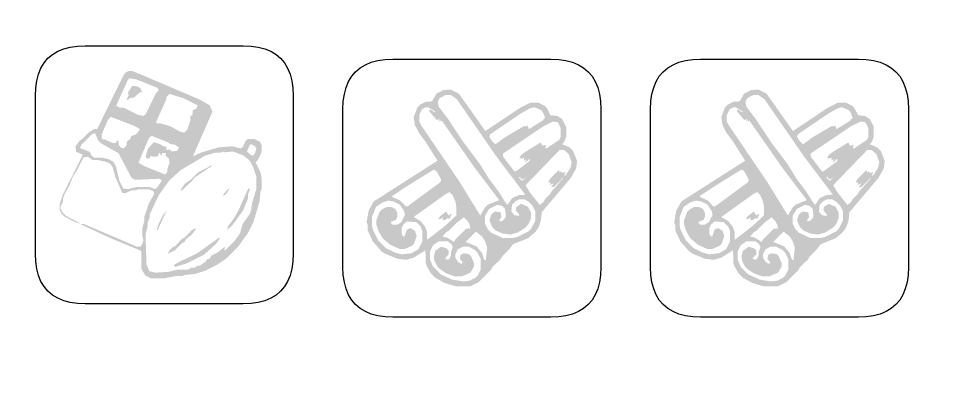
# Model space of a CAD drawing. Header units: millimetres. Extents: x 5 to 414, y 6 to 775.
# Drawn here: x 331.6 to 401.3, y 384.2 to 411.2 of the extents above; entities that cross this region are included whole.
import ezdxf

# ---------------------------------------------------------------- set-up
doc = ezdxf.new("R2010")
doc.units = ezdxf.units.MM
doc.layers.add('CUT', color=1, linetype='Continuous')
doc.layers.add('RASTER', color=7, linetype='Continuous')

msp = doc.modelspace()

# ---------------------------------------------------------------- hatches: boundary and pattern name
at = {"layer": 'RASTER'}
h = msp.add_hatch(color=7, dxfattribs=at)
h.paths.add_polyline_path([(339.791, 407.235), (340.081, 407.258), (340.863, 406.945), (345.085, 405.147), (345.89, 404.701), (346.101, 404.209), (344.639, 400.87), (345.241, 401.159), (346.57, 401.55), (347.587, 401.628), (348.212, 401.472), (348.392, 401.605), (348.58, 402.043), (348.76, 402.176), (349.229, 402.176), (349.643, 401.965), (349.776, 401.707), (349.776, 401.237), (349.698, 401.003), (349.487, 400.588), (349.331, 400.432), (349.698, 399.674), (349.776, 399.283), (349.776, 398.423), (349.698, 398.266), (349.62, 397.484), (349.151, 395.92), (348.783, 395.193), (348.001, 394.099), (347.141, 393.239), (346.437, 392.769), (345.554, 392.324), (344.772, 392.089), (343.99, 392.011), (343.834, 391.933), (343.365, 391.933), (342.583, 391.776), (341.488, 391.776), (341.074, 391.988), (340.784, 392.48), (340.784, 393.731), (340.73, 393.833), (338.517, 394.748), (336.273, 395.788), (336.406, 395.842), (336.64, 395.764), (340.472, 394.122), (340.761, 394.146), (340.863, 394.357), (340.941, 394.591), (340.863, 394.904), (340.863, 395.53), (341.019, 396.077), (341.019, 396.39), (341.332, 397.328), (341.723, 398.032), (341.723, 398.188), (341.668, 398.29), (341.332, 398.423), (340.55, 398.423), (340.393, 398.344), (340.081, 398.344), (339.533, 398.11), (339.353, 398.165), (338.83, 399.361), (338.65, 400.041), (338.462, 400.323), (338.204, 400.455), (337.5, 400.612), (337.109, 400.612), (336.797, 400.846), (336.46, 400.792), (335.96, 399.806), (335.679, 399.384), (335.389, 398.657), (335.076, 398.11), (334.92, 397.719), (334.92, 397.484), (334.764, 397.171), (334.764, 396.937), (334.897, 396.679), (335.131, 396.444), (336.226, 395.866), (335.937, 395.92), (335.053, 396.366), (334.818, 396.601), (334.686, 396.859), (334.686, 397.328), (334.92, 398.032), (336.406, 401.003), (335.913, 401.214), (335.858, 401.628), (336.195, 402.074), (336.351, 402.152), (336.851, 402.668), (337.289, 402.934), (337.477, 402.903), (339.432, 406.891), (339.588, 407.125)])
h.paths.add_polyline_path([(339.924, 406.711), (339.791, 406.609), (338.908, 404.678), (339.142, 404.521), (339.455, 404.521), (340.55, 403.974), (340.941, 403.896), (341.121, 404.029), (341.856, 405.561), (342.09, 405.827), (341.957, 406.007), (340.393, 406.632)], flags=0)
h.paths.add_polyline_path([(340.104, 406.14), (340.495, 406.109), (340.73, 405.952), (340.808, 405.718), (340.917, 405.639), (340.706, 405.694), (340.26, 405.28), (339.924, 405.225), (339.768, 405.069), (339.69, 405.147), (339.846, 405.46), (339.768, 405.616)], flags=0)
h.paths.add_polyline_path([(342.895, 405.538), (342.661, 405.303), (342.661, 405.147), (341.879, 403.427), (341.957, 403.349), (342.192, 403.349), (342.974, 403.114), (343.677, 402.723), (343.99, 402.645), (344.225, 402.879), (344.459, 403.583), (344.436, 403.919), (344.592, 403.919), (344.639, 404.342), (344.874, 404.42), (345.007, 404.678), (343.912, 405.225)], flags=0)
h.paths.add_polyline_path([(338.517, 403.818), (338.282, 403.583), (337.813, 402.488), (337.813, 402.254), (337.915, 402.121), (338.024, 402.152), (338.673, 401.863), (338.884, 401.886), (338.986, 402.097), (339.064, 402.019), (339.119, 401.683), (339.275, 401.527), (339.455, 401.472), (339.666, 401.652), (339.713, 401.996), (339.948, 402.152), (340.026, 402.387), (340.37, 402.512), (340.683, 402.856), (340.573, 402.981), (340.159, 403.192)], flags=0)
h.paths.add_polyline_path([(337.321, 402.621), (337.086, 402.512), (336.304, 401.73), (336.195, 401.495), (336.93, 401.214), (337.086, 400.901), (337.266, 400.768), (337.891, 400.768), (338.282, 400.69), (338.697, 400.479), (338.908, 400.065), (339.142, 399.048), (339.432, 398.477), (339.768, 398.423), (340.393, 398.579), (341.41, 398.579), (341.801, 398.423), (341.981, 398.555), (342.325, 399.072), (342.114, 399.204), (340.315, 399.126), (340.057, 399.259), (339.088, 401.104), (337.79, 401.839), (337.555, 402.074)], flags=0)
h.paths.add_polyline_path([(341.566, 402.41), (341.386, 402.277), (341.253, 402.019), (340.573, 400.401), (341.019, 400.143), (342.583, 399.517), (342.739, 399.752), (342.739, 399.986), (342.895, 400.377), (342.841, 400.714), (342.583, 400.925), (342.637, 401.136), (342.372, 401.136), (342.27, 400.925), (342.114, 401.159), (342.012, 400.87), (341.644, 400.846), (341.488, 400.925), (341.386, 400.714), (341.253, 400.69), (341.097, 400.846), (341.277, 401.448), (341.723, 401.941), (342.192, 401.785), (342.426, 401.628), (342.637, 401.605), (342.684, 401.339), (342.895, 401.394), (343.052, 401.237), (343.466, 401.292), (343.599, 401.55), (343.208, 401.785), (342.974, 401.785), (342.739, 401.941)], flags=0)
h.paths.add_polyline_path([(348.994, 401.785), (348.893, 401.73), (348.682, 401.237), (348.971, 400.979), (349.151, 400.925), (349.307, 401.159), (349.385, 401.472), (349.252, 401.652)], flags=0)
h.paths.add_polyline_path([(346.883, 401.237), (346.727, 401.159), (346.336, 401.159), (345.554, 400.925), (343.732, 399.853), (342.872, 399.072), (342.09, 397.977), (341.41, 396.546), (341.41, 396.311), (341.253, 395.92), (341.253, 395.608), (341.097, 395.06), (341.175, 392.793), (341.386, 392.3), (341.824, 392.191), (342.817, 392.246), (343.443, 392.402), (344.225, 392.402), (344.537, 392.558), (344.772, 392.558), (345.007, 392.715), (345.163, 392.715), (345.577, 393.004), (345.656, 393.16), (345.89, 393.239), (346, 393.442), (346.516, 393.708), (346.938, 394.067), (347.094, 394.099), (346.961, 393.888), (347.063, 393.864), (347.767, 394.568), (348.158, 395.115), (348.369, 395.842), (348.861, 396.523), (348.994, 396.859), (349.072, 397.406), (349.385, 398.423), (349.385, 399.361), (349.174, 400.01), (348.94, 400.479), (348.705, 400.714), (348.392, 400.948), (347.665, 401.237), (347.016, 401.183)], flags=0)
h.paths.add_polyline_path([(345.89, 400.197), (346.078, 400.166), (344.717, 399.259), (344.639, 399.103), (343.779, 398.29), (343.756, 398.423), (344.045, 398.837), (344.514, 399.15), (345.061, 399.697), (345.843, 400.088)], flags=0)
h.paths.add_polyline_path([(347.298, 398.477), (347.352, 398.423), (347.141, 398.086), (346.907, 397.899), (346.938, 398.055)], flags=0)
h.paths.add_polyline_path([(348.783, 398.477), (348.916, 398.423), (348.76, 398.032), (348.76, 397.719), (348.392, 396.835), (347.642, 395.788), (347.219, 395.397), (347.251, 395.631), (347.689, 396.21), (348.079, 396.913)], flags=0)
h.paths.add_polyline_path([(342.684, 396.835), (341.981, 395.318), (341.957, 395.451), (342.114, 395.92), (342.403, 396.491)], flags=0)
h.paths.add_polyline_path([(344.795, 395.506), (344.85, 395.451), (344.795, 395.35), (344.561, 395.037), (344.123, 394.693), (344.014, 394.49), (343.81, 394.38), (343.31, 393.864), (342.763, 393.598), (342.872, 393.833), (343.107, 394.067), (343.31, 394.177), (343.81, 394.693), (344.014, 394.802), (344.514, 395.318)], flags=0)
h.paths.add_polyline_path([(346.594, 394.802), (346.649, 394.748), (346.594, 394.646), (346.359, 394.333), (345.499, 393.551), (344.147, 392.871), (343.365, 392.636), (343.232, 392.66), (343.232, 392.769), (343.576, 392.973), (344.952, 393.629)], flags=0)
h = msp.add_hatch(color=7, dxfattribs=at)
h.paths.add_polyline_path([(363.388, 405.834), (363.937, 405.859), (364.536, 405.555), (366.504, 402.767), (369.08, 404.489), (369.843, 404.874), (370.499, 404.874), (370.933, 404.653), (371.097, 404.489), (371.376, 403.948), (371.893, 403.89), (372.246, 403.669), (372.549, 403.07), (372.549, 402.332), (372.41, 401.979), (372.246, 401.782), (372.82, 401.536), (373.066, 401.29), (373.369, 400.527), (373.287, 399.953), (372.902, 399.273), (370.72, 396.697), (370.663, 396.099), (370.499, 395.606), (370.277, 395.254), (369.703, 394.762), (368.588, 394.319), (368.227, 393.859), (367.767, 393.417), (367.653, 393.203), (367.029, 392.596), (366.915, 392.383), (366.012, 391.481), (365.414, 391.178), (364.265, 391.178), (363.445, 391.424), (362.764, 391.809), (362.436, 392.137), (362.133, 392.654), (362.051, 392.9), (362.026, 393.859), (361.149, 393.31), (360.575, 393.146), (359.918, 393.228), (358.992, 393.613), (358.746, 393.777), (358.089, 394.516), (357.704, 395.36), (357.704, 395.77), (357.622, 395.935), (357.786, 396.837), (358.171, 397.517), (362.928, 400.552), (361.993, 402.028), (361.534, 402.635), (361.231, 403.234), (361.149, 403.808), (361.419, 404.522), (361.616, 404.735), (362.051, 404.956), (362.518, 404.981), (362.846, 405.555)])
h.paths.add_polyline_path([(363.527, 405.448), (363.093, 405.227), (362.953, 404.956), (363.011, 404.604), (363.716, 403.669), (364.897, 401.897), (366.094, 400.306), (366.783, 399.191), (367.489, 398.256), (368.096, 397.304), (368.178, 397.271), (368.506, 397.763), (369.022, 397.985), (369.49, 398.01), (367.357, 400.831), (364.372, 405.145), (363.937, 405.448)], flags=0)
h.paths.add_polyline_path([(362.051, 404.546), (361.78, 404.407), (361.559, 403.972), (361.559, 403.48), (361.698, 403.209), (364.618, 398.912), (366.127, 396.451), (366.455, 397.025), (366.701, 397.271), (367.521, 397.599), (367.489, 397.681), (365.717, 400.011), (363.257, 403.537), (363.142, 403.505), (363.142, 403.62), (362.978, 403.423), (363.093, 403.702), (362.928, 403.587), (362.846, 403.62), (362.354, 404.194), (362.297, 404.3), (362.379, 404.382), (362.732, 404.161), (362.732, 404.243), (362.215, 404.546)], flags=0)
h.paths.add_polyline_path([(370.171, 404.546), (369.843, 404.464), (369.162, 404.079), (366.865, 402.52), (366.808, 402.332), (367.029, 401.979), (367.275, 401.782), (367.932, 402.274), (369.326, 403.095), (369.432, 403.152), (369.572, 403.095), (369.654, 403.209), (369.761, 402.906), (370.769, 403.537), (370.966, 403.751), (370.851, 404.079), (370.687, 404.325)], flags=0)
h.paths.add_polyline_path([(371.565, 403.48), (370.802, 403.095), (367.817, 401.077), (367.85, 400.831), (368.67, 399.765), (368.801, 399.765), (369.785, 400.503), (369.843, 400.609), (369.785, 400.667), (369.457, 400.388), (369.572, 400.667), (369.375, 400.552), (369.408, 400.749), (369.047, 400.716), (369.162, 400.962), (369.49, 401.208), (370.605, 401.897), (370.687, 401.864), (370.745, 401.676), (371.048, 401.733), (370.991, 401.512), (371.048, 401.454), (372.032, 402.11), (372.139, 402.332), (372.139, 402.988), (371.918, 403.423)], flags=0)
h.paths.add_polyline_path([(372.057, 401.348), (369.514, 398.723), (369.818, 398.206), (370.581, 397.247), (370.851, 397.468), (370.966, 397.681), (371.343, 398.042), (371.458, 398.256), (372.303, 399.215), (372.246, 399.273), (372.164, 399.109), (371.622, 398.584), (371.425, 398.584), (371.622, 398.863), (371.343, 398.748), (371.376, 398.945), (371.179, 398.912), (371.343, 399.191), (372, 399.847), (372.082, 399.65), (372.164, 399.765), (372.246, 399.65), (372.524, 399.683), (372.385, 399.461), (372.492, 399.437), (372.877, 400.035), (372.959, 400.445), (372.738, 401.044), (372.385, 401.348)], flags=0)
h.paths.add_polyline_path([(362.625, 399.871), (360.55, 398.584), (359.566, 397.928), (359.533, 397.846), (360.107, 397.599), (360.55, 397.14), (360.681, 397.14), (363.142, 398.945), (363.199, 399.133), (362.978, 399.568), (362.814, 399.814)], flags=0)
h.paths.add_polyline_path([(369.104, 399.379), (369.022, 399.297), (369.08, 399.191), (369.268, 399.051), (369.572, 399.322), (369.293, 399.158), (369.129, 399.24)], flags=0)
h.paths.add_polyline_path([(363.831, 398.206), (363.585, 398.092), (361.149, 396.345), (361.665, 396.041), (361.993, 395.631), (362.133, 395.278), (362.158, 394.647), (363.47, 395.664), (364.323, 396.451), (364.347, 397.083), (364.265, 397.493), (364.044, 398.01)], flags=0)
h.paths.add_polyline_path([(369.022, 397.657), (368.752, 397.517), (368.506, 397.271), (368.448, 396.755), (368.67, 396.484), (369.022, 396.427), (369.047, 396.533), (368.776, 396.837), (368.834, 397.107), (369.186, 397.329), (369.703, 397.107), (369.925, 396.673), (369.925, 396.263), (369.785, 395.91), (369.539, 395.582), (368.94, 395.196), (368.366, 395.032), (367.792, 395.114), (367.275, 395.336), (367.029, 395.582), (366.808, 396.099), (366.947, 396.533), (367.218, 396.755), (367.653, 396.697), (367.71, 396.345), (367.546, 396.099), (367.628, 396.017), (367.817, 396.074), (368.038, 396.345), (367.981, 396.943), (367.735, 397.189), (367.382, 397.247), (366.783, 396.943), (366.48, 396.427), (366.48, 395.852), (366.701, 395.418), (366.947, 395.172), (367.792, 394.786), (368.612, 394.786), (368.94, 394.868), (369.703, 395.254), (369.949, 395.5), (370.253, 396.099), (370.253, 396.755), (370.031, 397.189), (369.703, 397.517), (369.432, 397.657)], flags=0)
h.paths.add_polyline_path([(359.262, 397.575), (358.828, 397.435), (358.336, 397.107), (358.032, 396.345), (358.032, 395.688), (358.114, 395.36), (358.5, 394.598), (359.074, 394.024), (359.672, 393.72), (360.247, 393.556), (360.985, 393.638), (361.501, 393.941), (361.805, 394.54), (361.805, 395.278), (361.665, 395.631), (361.337, 395.959), (360.657, 396.017), (360.386, 395.795), (360.247, 395.524), (360.247, 395.114), (360.353, 394.893), (360.468, 394.893), (360.632, 395.385), (360.903, 395.524), (361.255, 395.303), (361.37, 394.926), (361.173, 394.352), (361.009, 394.188), (360.493, 393.966), (360.082, 393.966), (359.402, 394.27), (358.828, 394.762), (358.524, 395.278), (358.36, 395.77), (358.36, 396.099), (358.582, 396.697), (358.828, 396.943), (359.098, 397.083), (359.508, 397.083), (359.779, 396.943), (359.918, 396.673), (359.918, 396.345), (359.812, 396.123), (359.451, 395.992), (359.484, 395.828), (359.59, 395.77), (359.918, 395.77), (360.222, 395.959), (360.493, 396.509), (360.435, 396.779), (360.107, 397.271), (359.672, 397.493)], flags=0)
h.paths.add_polyline_path([(363.552, 396.73), (363.667, 396.73), (363.634, 396.615), (363.798, 396.451), (363.88, 396.566), (363.995, 396.566), (363.831, 396.205), (363.691, 396.263), (363.503, 396.123), (363.306, 396.123), (363.339, 396.32), (363.175, 396.205), (362.978, 396.205), (363.175, 396.451)], flags=0)
h.paths.add_polyline_path([(364.897, 396.32), (364.323, 395.877), (363.798, 395.336), (363.585, 395.221), (363.306, 394.893), (363.691, 394.786), (364.159, 394.483), (364.241, 394.647), (365.061, 395.467), (365.307, 395.5), (365.389, 395.385), (365.332, 395.77), (365.192, 396.041)], flags=0)
h.paths.add_polyline_path([(365.799, 395.254), (365.028, 394.483), (365.848, 394.155), (366.258, 393.663), (366.398, 393.228), (366.537, 393.089), (366.644, 394.048), (366.48, 394.54), (366.258, 394.893)], flags=0)
h.paths.add_polyline_path([(363.035, 394.54), (362.6, 394.237), (362.379, 393.802), (362.379, 393.146), (362.6, 392.629), (363.175, 392.055), (364.019, 391.67), (364.864, 391.53), (365.332, 391.588), (365.766, 391.809), (365.93, 391.973), (366.152, 392.408), (366.152, 393.228), (365.93, 393.663), (365.684, 393.909), (365.25, 394.13), (364.839, 394.13), (364.454, 393.941), (364.265, 393.556), (364.265, 393.31), (364.487, 392.957), (364.733, 392.842), (364.815, 392.957), (364.593, 393.228), (364.651, 393.499), (364.839, 393.638), (365.274, 393.581), (365.438, 393.417), (365.66, 392.9), (365.66, 392.654), (365.389, 392.186), (364.757, 391.916), (364.183, 391.916), (363.585, 392.137), (363.093, 392.465), (362.928, 392.629), (362.707, 393.064), (362.65, 393.367), (362.764, 393.827), (363.199, 394.13), (363.634, 393.991), (363.773, 393.802), (363.773, 393.556), (363.47, 393.253), (363.691, 393.146), (363.798, 393.203), (363.937, 393.474), (363.937, 393.72), (364.077, 394.106), (363.962, 394.319), (363.691, 394.54)], flags=0)
h = msp.add_hatch(color=7, dxfattribs=at)
h.paths.add_polyline_path([(386.388, 405.834), (386.937, 405.859), (387.536, 405.555), (389.504, 402.767), (392.08, 404.489), (392.843, 404.874), (393.499, 404.874), (393.933, 404.653), (394.097, 404.489), (394.376, 403.948), (394.893, 403.89), (395.246, 403.669), (395.549, 403.07), (395.549, 402.332), (395.41, 401.979), (395.246, 401.782), (395.82, 401.536), (396.066, 401.29), (396.369, 400.527), (396.287, 399.953), (395.902, 399.273), (393.72, 396.697), (393.663, 396.099), (393.499, 395.606), (393.277, 395.254), (392.703, 394.762), (391.588, 394.319), (391.227, 393.859), (390.767, 393.417), (390.653, 393.203), (390.029, 392.596), (389.915, 392.383), (389.012, 391.481), (388.414, 391.178), (387.265, 391.178), (386.445, 391.424), (385.764, 391.809), (385.436, 392.137), (385.133, 392.654), (385.051, 392.9), (385.026, 393.859), (384.149, 393.31), (383.575, 393.146), (382.918, 393.228), (381.992, 393.613), (381.746, 393.777), (381.089, 394.516), (380.704, 395.36), (380.704, 395.77), (380.622, 395.935), (380.786, 396.837), (381.171, 397.517), (385.928, 400.552), (384.993, 402.028), (384.534, 402.635), (384.231, 403.234), (384.149, 403.808), (384.419, 404.522), (384.616, 404.735), (385.051, 404.956), (385.518, 404.981), (385.846, 405.555)])
h.paths.add_polyline_path([(386.527, 405.448), (386.093, 405.227), (385.953, 404.956), (386.011, 404.604), (386.716, 403.669), (387.897, 401.897), (389.094, 400.306), (389.783, 399.191), (390.489, 398.256), (391.096, 397.304), (391.178, 397.271), (391.506, 397.763), (392.022, 397.985), (392.49, 398.01), (390.357, 400.831), (387.372, 405.145), (386.937, 405.448)], flags=0)
h.paths.add_polyline_path([(385.051, 404.546), (384.78, 404.407), (384.559, 403.972), (384.559, 403.48), (384.698, 403.209), (387.618, 398.912), (389.127, 396.451), (389.455, 397.025), (389.701, 397.271), (390.521, 397.599), (390.489, 397.681), (388.717, 400.011), (386.257, 403.537), (386.142, 403.505), (386.142, 403.62), (385.978, 403.423), (386.093, 403.702), (385.928, 403.587), (385.846, 403.62), (385.354, 404.194), (385.297, 404.3), (385.379, 404.382), (385.732, 404.161), (385.732, 404.243), (385.215, 404.546)], flags=0)
h.paths.add_polyline_path([(393.171, 404.546), (392.843, 404.464), (392.162, 404.079), (389.865, 402.52), (389.808, 402.332), (390.029, 401.979), (390.275, 401.782), (390.932, 402.274), (392.326, 403.095), (392.432, 403.152), (392.572, 403.095), (392.654, 403.209), (392.761, 402.906), (393.769, 403.537), (393.966, 403.751), (393.851, 404.079), (393.687, 404.325)], flags=0)
h.paths.add_polyline_path([(394.565, 403.48), (393.802, 403.095), (390.817, 401.077), (390.85, 400.831), (391.67, 399.765), (391.801, 399.765), (392.785, 400.503), (392.843, 400.609), (392.785, 400.667), (392.457, 400.388), (392.572, 400.667), (392.375, 400.552), (392.408, 400.749), (392.047, 400.716), (392.162, 400.962), (392.49, 401.208), (393.605, 401.897), (393.687, 401.864), (393.745, 401.676), (394.048, 401.733), (393.991, 401.512), (394.048, 401.454), (395.032, 402.11), (395.139, 402.332), (395.139, 402.988), (394.918, 403.423)], flags=0)
h.paths.add_polyline_path([(395.057, 401.348), (392.514, 398.723), (392.818, 398.206), (393.581, 397.247), (393.851, 397.468), (393.966, 397.681), (394.343, 398.042), (394.458, 398.256), (395.303, 399.215), (395.246, 399.273), (395.164, 399.109), (394.622, 398.584), (394.425, 398.584), (394.622, 398.863), (394.343, 398.748), (394.376, 398.945), (394.179, 398.912), (394.343, 399.191), (395, 399.847), (395.082, 399.65), (395.164, 399.765), (395.246, 399.65), (395.524, 399.683), (395.385, 399.461), (395.492, 399.437), (395.877, 400.035), (395.959, 400.445), (395.738, 401.044), (395.385, 401.348)], flags=0)
h.paths.add_polyline_path([(385.625, 399.871), (383.55, 398.584), (382.566, 397.928), (382.533, 397.846), (383.107, 397.599), (383.55, 397.14), (383.681, 397.14), (386.142, 398.945), (386.199, 399.133), (385.978, 399.568), (385.814, 399.814)], flags=0)
h.paths.add_polyline_path([(392.104, 399.379), (392.022, 399.297), (392.08, 399.191), (392.268, 399.051), (392.572, 399.322), (392.293, 399.158), (392.129, 399.24)], flags=0)
h.paths.add_polyline_path([(386.831, 398.206), (386.585, 398.092), (384.149, 396.345), (384.665, 396.041), (384.993, 395.631), (385.133, 395.278), (385.158, 394.647), (386.47, 395.664), (387.323, 396.451), (387.347, 397.083), (387.265, 397.493), (387.044, 398.01)], flags=0)
h.paths.add_polyline_path([(392.022, 397.657), (391.752, 397.517), (391.506, 397.271), (391.448, 396.755), (391.67, 396.484), (392.022, 396.427), (392.047, 396.533), (391.776, 396.837), (391.834, 397.107), (392.186, 397.329), (392.703, 397.107), (392.925, 396.673), (392.925, 396.263), (392.785, 395.91), (392.539, 395.582), (391.94, 395.196), (391.366, 395.032), (390.792, 395.114), (390.275, 395.336), (390.029, 395.582), (389.808, 396.099), (389.947, 396.533), (390.218, 396.755), (390.653, 396.697), (390.71, 396.345), (390.546, 396.099), (390.628, 396.017), (390.817, 396.074), (391.038, 396.345), (390.981, 396.943), (390.735, 397.189), (390.382, 397.247), (389.783, 396.943), (389.48, 396.427), (389.48, 395.852), (389.701, 395.418), (389.947, 395.172), (390.792, 394.786), (391.612, 394.786), (391.94, 394.868), (392.703, 395.254), (392.949, 395.5), (393.253, 396.099), (393.253, 396.755), (393.031, 397.189), (392.703, 397.517), (392.432, 397.657)], flags=0)
h.paths.add_polyline_path([(382.262, 397.575), (381.828, 397.435), (381.336, 397.107), (381.032, 396.345), (381.032, 395.688), (381.114, 395.36), (381.5, 394.598), (382.074, 394.024), (382.672, 393.72), (383.247, 393.556), (383.985, 393.638), (384.501, 393.941), (384.805, 394.54), (384.805, 395.278), (384.665, 395.631), (384.337, 395.959), (383.657, 396.017), (383.386, 395.795), (383.247, 395.524), (383.247, 395.114), (383.353, 394.893), (383.468, 394.893), (383.632, 395.385), (383.903, 395.524), (384.255, 395.303), (384.37, 394.926), (384.173, 394.352), (384.009, 394.188), (383.493, 393.966), (383.082, 393.966), (382.402, 394.27), (381.828, 394.762), (381.524, 395.278), (381.36, 395.77), (381.36, 396.099), (381.582, 396.697), (381.828, 396.943), (382.098, 397.083), (382.508, 397.083), (382.779, 396.943), (382.918, 396.673), (382.918, 396.345), (382.812, 396.123), (382.451, 395.992), (382.484, 395.828), (382.59, 395.77), (382.918, 395.77), (383.222, 395.959), (383.493, 396.509), (383.435, 396.779), (383.107, 397.271), (382.672, 397.493)], flags=0)
h.paths.add_polyline_path([(386.552, 396.73), (386.667, 396.73), (386.634, 396.615), (386.798, 396.451), (386.88, 396.566), (386.995, 396.566), (386.831, 396.205), (386.691, 396.263), (386.503, 396.123), (386.306, 396.123), (386.339, 396.32), (386.175, 396.205), (385.978, 396.205), (386.175, 396.451)], flags=0)
h.paths.add_polyline_path([(387.897, 396.32), (387.323, 395.877), (386.798, 395.336), (386.585, 395.221), (386.306, 394.893), (386.691, 394.786), (387.159, 394.483), (387.241, 394.647), (388.061, 395.467), (388.307, 395.5), (388.389, 395.385), (388.332, 395.77), (388.192, 396.041)], flags=0)
h.paths.add_polyline_path([(388.799, 395.254), (388.028, 394.483), (388.848, 394.155), (389.258, 393.663), (389.398, 393.228), (389.537, 393.089), (389.644, 394.048), (389.48, 394.54), (389.258, 394.893)], flags=0)
h.paths.add_polyline_path([(386.035, 394.54), (385.6, 394.237), (385.379, 393.802), (385.379, 393.146), (385.6, 392.629), (386.175, 392.055), (387.019, 391.67), (387.864, 391.53), (388.332, 391.588), (388.766, 391.809), (388.93, 391.973), (389.152, 392.408), (389.152, 393.228), (388.93, 393.663), (388.684, 393.909), (388.25, 394.13), (387.839, 394.13), (387.454, 393.941), (387.265, 393.556), (387.265, 393.31), (387.487, 392.957), (387.733, 392.842), (387.815, 392.957), (387.593, 393.228), (387.651, 393.499), (387.839, 393.638), (388.274, 393.581), (388.438, 393.417), (388.66, 392.9), (388.66, 392.654), (388.389, 392.186), (387.757, 391.916), (387.183, 391.916), (386.585, 392.137), (386.093, 392.465), (385.928, 392.629), (385.707, 393.064), (385.65, 393.367), (385.764, 393.827), (386.199, 394.13), (386.634, 393.991), (386.773, 393.802), (386.773, 393.556), (386.47, 393.253), (386.691, 393.146), (386.798, 393.203), (386.937, 393.474), (386.937, 393.72), (387.077, 394.106), (386.962, 394.319), (386.691, 394.54)], flags=0)

# ---------------------------------------------------------------- linework, layer by layer
at = {"layer": 'CUT'}
for points in [[(332.863, 405.403), (332.888, 405.988), (332.965, 406.528), (333.094, 407.019), (333.277, 407.462), (333.513, 407.855), (333.802, 408.198), (334.145, 408.487), (334.538, 408.723), (334.981, 408.906), (335.472, 409.035), (336.012, 409.112), (336.597, 409.138), (348.404, 409.138), (348.988, 409.112), (349.528, 409.035), (350.019, 408.906), (350.462, 408.723), (350.856, 408.487), (351.198, 408.198), (351.488, 407.855), (351.724, 407.462), (351.906, 407.019), (352.035, 406.528), (352.112, 405.988), (352.138, 405.403), (352.138, 393.596), (352.112, 393.012), (352.035, 392.472), (351.906, 391.981), (351.724, 391.538), (351.488, 391.144), (351.198, 390.802), (350.856, 390.512), (350.462, 390.276), (350.019, 390.094), (349.528, 389.965), (348.988, 389.888), (348.404, 389.862), (336.597, 389.862), (336.012, 389.888), (335.472, 389.965), (334.981, 390.094), (334.538, 390.276), (334.145, 390.512), (333.802, 390.802), (333.513, 391.144), (333.277, 391.538), (333.094, 391.981), (332.965, 392.472), (332.888, 393.012), (332.863, 393.596)], [(355.863, 404.403), (355.888, 404.988), (355.965, 405.528), (356.094, 406.019), (356.277, 406.462), (356.513, 406.855), (356.802, 407.198), (357.145, 407.487), (357.538, 407.723), (357.981, 407.906), (358.472, 408.035), (359.012, 408.112), (359.597, 408.138), (371.404, 408.138), (371.988, 408.112), (372.528, 408.035), (373.019, 407.906), (373.462, 407.723), (373.856, 407.487), (374.198, 407.198), (374.488, 406.855), (374.724, 406.462), (374.906, 406.019), (375.035, 405.528), (375.112, 404.988), (375.138, 404.403), (375.138, 392.596), (375.112, 392.012), (375.035, 391.472), (374.906, 390.981), (374.724, 390.538), (374.488, 390.144), (374.198, 389.802), (373.856, 389.512), (373.462, 389.276), (373.019, 389.094), (372.528, 388.965), (371.988, 388.888), (371.404, 388.862), (359.597, 388.862), (359.012, 388.888), (358.472, 388.965), (357.981, 389.094), (357.538, 389.276), (357.145, 389.512), (356.802, 389.802), (356.513, 390.144), (356.277, 390.538), (356.094, 390.981), (355.965, 391.472), (355.888, 392.012), (355.863, 392.596)], [(378.863, 404.403), (378.888, 404.988), (378.965, 405.528), (379.094, 406.019), (379.277, 406.462), (379.513, 406.855), (379.802, 407.198), (380.145, 407.487), (380.538, 407.723), (380.981, 407.906), (381.472, 408.035), (382.012, 408.112), (382.597, 408.138), (394.404, 408.138), (394.988, 408.112), (395.528, 408.035), (396.019, 407.906), (396.462, 407.723), (396.856, 407.487), (397.198, 407.198), (397.488, 406.855), (397.724, 406.462), (397.906, 406.019), (398.035, 405.528), (398.112, 404.988), (398.138, 404.403), (398.138, 392.596), (398.112, 392.012), (398.035, 391.472), (397.906, 390.981), (397.724, 390.538), (397.488, 390.144), (397.198, 389.802), (396.856, 389.512), (396.462, 389.276), (396.019, 389.094), (395.528, 388.965), (394.988, 388.888), (394.404, 388.862), (382.597, 388.862), (382.012, 388.888), (381.472, 388.965), (380.981, 389.094), (380.538, 389.276), (380.145, 389.512), (379.802, 389.802), (379.513, 390.144), (379.277, 390.538), (379.094, 390.981), (378.965, 391.472), (378.888, 392.012), (378.863, 392.596)]]:
    msp.add_lwpolyline(points, close=True, dxfattribs=at)
for centre in [(210, 582.911), (210, 197.089)]:
    msp.add_circle(centre, 191.273, dxfattribs=at)

doc.saveas('drawing.dxf')
